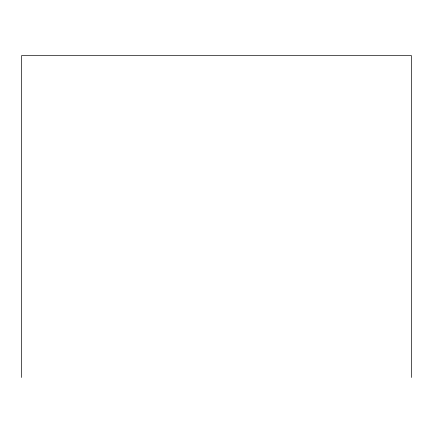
<?xml version="1.0" encoding="UTF-8"?>
<svg xmlns="http://www.w3.org/2000/svg" width="433" height="433" viewBox="0 0 433 433"><rect width="100%" height="100%" fill="white"/><g stroke="black" fill="none" stroke-linecap="round" stroke-linejoin="round"><path stroke-width="0.65" d="M411.35 377.473L411.35 55.527L21.65 55.527L21.65 377.473"/></g></svg>
